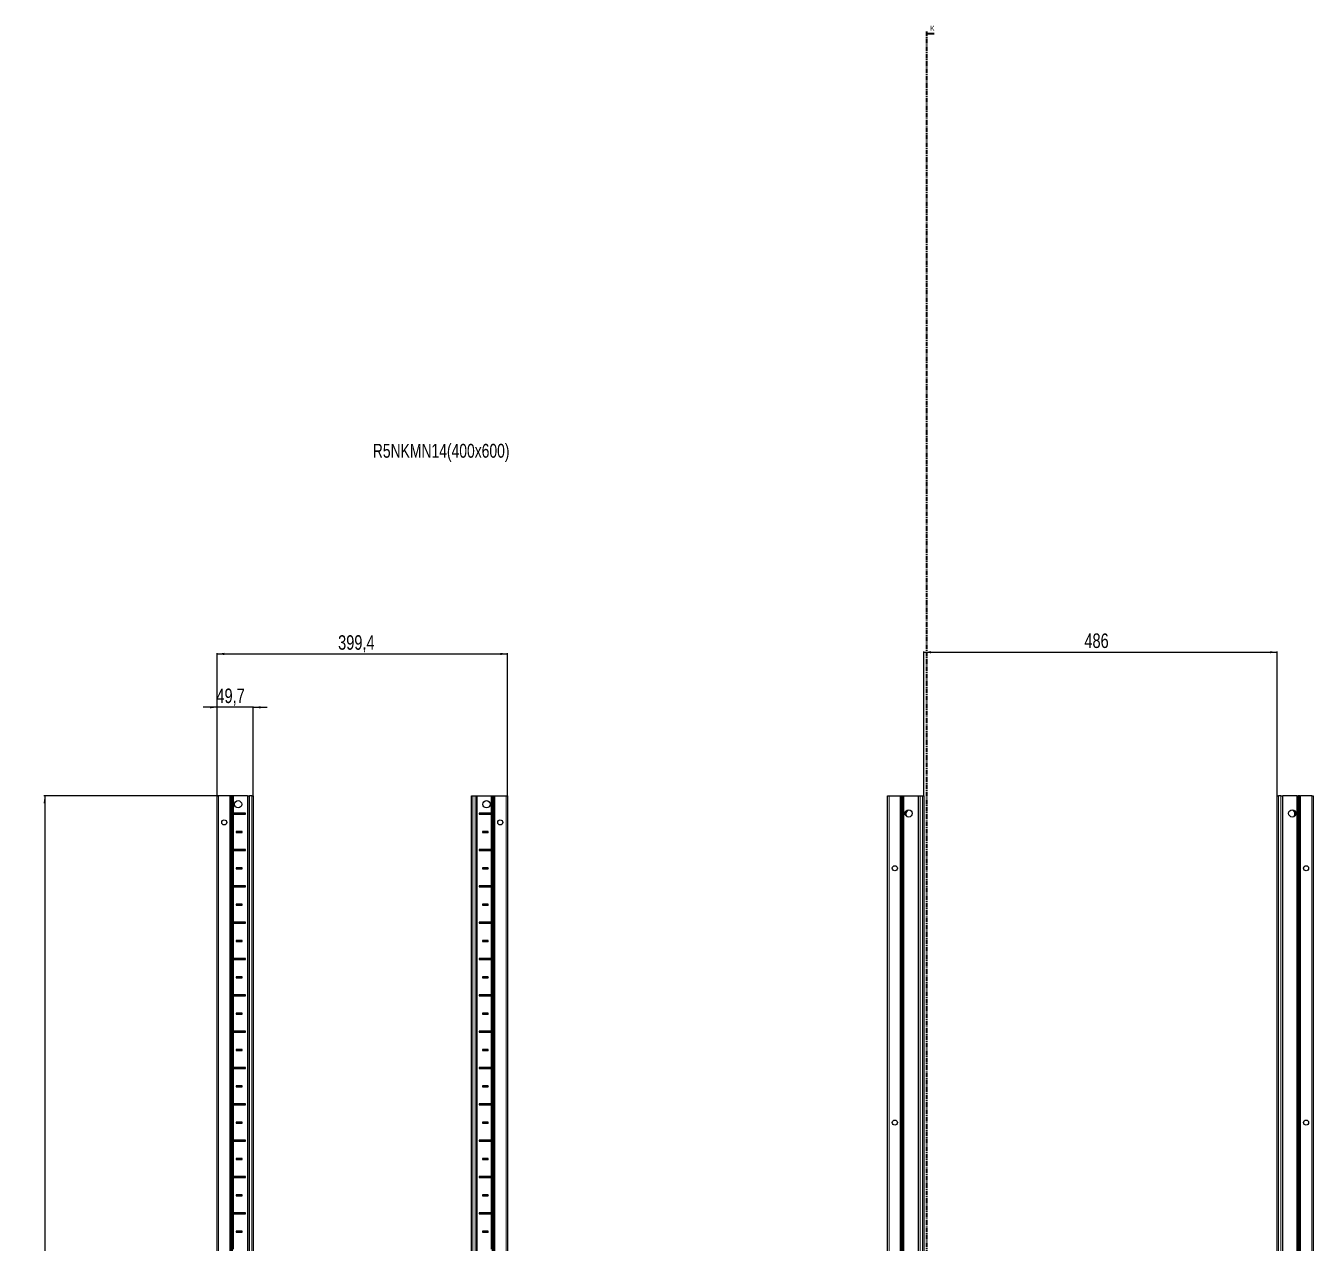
# Model space of a CAD drawing. Header units: millimetres. Extents: x -199 to 2885, y -1847 to 1507.
# Drawn here: x -199 to 1572, y -168 to 1507 of the extents above; entities that cross this region are included whole.
import ezdxf

# ---------------------------------------------------------------- set-up
doc = ezdxf.new("R2010")
doc.units = ezdxf.units.MM
doc.linetypes.add('CENTER', pattern=[10.16, 6.35, -1.27, 1.27, -1.27])
doc.layers.add('FORMAT', color=7, linetype='Continuous')
doc.styles.add('SLDTEXTSTYLE0', font='TXT', dxfattribs={"width": 0.75})
doc.dimstyles.new('SLDDIMSTYLE0', dxfattribs={"dimtxt": 20, "dimasz": 10, "dimexe": 0, "dimexo": 0.0625, "dimgap": 5, "dimtad": 2, "dimdec": 1, "dimrnd": 1e-09, "dimzin": 12, "dimdsep": 46, "dimtxsty": 'SLDTEXTSTYLE0', "dimsah": 1, "dimcen": 0.09, "dimadec": 0, "dimazin": 3, "dimtfac": 1, "dimtofl": 0, "dimtmove": 0, "dimatfit": 3, "dimfxl": 0, "dimfrac": 2, "dimtolj": 1, "dimtzin": 12, "dimarcsym": 0})
doc.dimstyles.new('SLDDIMSTYLE1', dxfattribs={"dimtxt": 20, "dimasz": 10, "dimexe": 0, "dimexo": 0.0625, "dimgap": 5, "dimtad": 2, "dimdec": 1, "dimrnd": 1e-09, "dimzin": 12, "dimdsep": 46, "dimtxsty": 'SLDTEXTSTYLE0', "dimsah": 1, "dimcen": 0.09, "dimadec": 0, "dimazin": 3, "dimtfac": 1, "dimtmove": 0, "dimatfit": 0, "dimfxl": 0, "dimfrac": 2, "dimtolj": 1, "dimtzin": 12, "dimarcsym": 0})

# ---------------------------------------------------------------- blocks, each defined once
blk = doc.blocks.new('_D')
at = {"layer": 'FORMAT'}
for p, q in [((86.4, 447.2), (-174.2, 447.2)), ((-173.2, 447.2), (-173.2, -851.8)), ((86.4, -851.8), (-174.2, -851.8))]:
    blk.add_line(p, q, dxfattribs=at)
for points in [[(-173.2, 447.2), (-174.7, 437.2), (-171.6, 437.2)], [(-173.2, -851.8), (-171.6, -841.8), (-174.7, -841.8)]]:
    blk.add_solid(points, dxfattribs=at)
at = {"layer": 'FORMAT', "insert": (-198.9, -231.8), "char_height": 20, "attachment_point": 1, "rotation": 90, "style": 'SLDTEXTSTYLE0'}
blk.add_mtext('1299', dxfattribs=at)
blk = doc.blocks.new('_D_1')
at = {"layer": 'FORMAT'}
for p, q in [((64, 447.2), (64, 643.6)), ((64, 642.6), (463.4, 642.6)), ((463.4, 447.2), (463.4, 643.6))]:
    blk.add_line(p, q, dxfattribs=at)
for points in [[(64, 642.6), (74, 641.1), (74, 644.2)], [(463.4, 642.6), (453.4, 644.2), (453.4, 641.1)]]:
    blk.add_solid(points, dxfattribs=at)
at = {"layer": 'FORMAT', "insert": (230.4, 668.4), "char_height": 20, "attachment_point": 1, "style": 'SLDTEXTSTYLE0'}
blk.add_mtext('399,4', dxfattribs=at)
blk = doc.blocks.new('_D_2')
at = {"layer": 'FORMAT'}
for p, q in [((64, 569.2), (44.7, 569.2)), ((64, 447.2), (64, 570.2)), ((113.7, 569.2), (64, 569.2)), ((113.7, 447.2), (113.7, 570.2)), ((113.7, 569.2), (132.9, 569.2))]:
    blk.add_line(p, q, dxfattribs=at)
for points in [[(64, 569.2), (54, 570.7), (54, 567.7)], [(113.7, 569.2), (123.7, 567.7), (123.7, 570.7)]]:
    blk.add_solid(points, dxfattribs=at)
at = {"layer": 'FORMAT', "insert": (63, 595), "char_height": 20, "attachment_point": 1, "style": 'SLDTEXTSTYLE0'}
blk.add_mtext('49,7', dxfattribs=at)
blk = doc.blocks.new('_D_4')
at = {"layer": 'FORMAT'}
for p, q in [((1036, 447.2), (1036, 646)), ((1036, 645), (1522, 645)), ((1522, 447.2), (1522, 646))]:
    blk.add_line(p, q, dxfattribs=at)
for points in [[(1036, 645), (1046, 643.5), (1046, 646.5)], [(1522, 645), (1512, 646.5), (1512, 643.5)]]:
    blk.add_solid(points, dxfattribs=at)
at = {"layer": 'FORMAT', "insert": (1256.9, 670.8), "char_height": 20, "attachment_point": 1, "style": 'SLDTEXTSTYLE0'}
blk.add_mtext('486', dxfattribs=at)

msp = doc.modelspace()

# ---------------------------------------------------------------- linework, layer by layer
at = {"color": 7, "linetype": 'CENTER', "lineweight": 35}
msp.add_line((1039.75, 1499.09), (1039.75, -1103.67), dxfattribs=at)
at = {"color": 7, "linetype": 'Continuous', "lineweight": 35}
msp.add_line((1050.39, 1496.09), (1039.75, 1496.09), dxfattribs=at)
at = {"color": 7, "linetype": 'Continuous', "lineweight": 25}
for p, q in [((63.98, -851.79), (63.98, 447.21)), ((63.98, 447.21), (65.98, 447.21)), ((81.33, 447.21), (65.98, 447.21)), ((81.33, 447.21), (81.98, 447.21)), ((81.98, -851.79), (81.98, 447.21)), ((81.98, 447.21), (82.56, 447.21)), ((83.77, 447.21), (82.56, 447.21)), ((83.77, -851.79), (83.77, 447.21)), ((83.8, 447.21), (83.77, 447.21)), ((83.8, -851.79), (83.8, 447.21)), ((85.01, 447.21), (83.8, 447.21)), ((85.01, 447.21), (86.42, 447.21)), ((105.83, 447.21), (86.42, 447.21)), ((105.83, 447.21), (106.48, 447.21)), ((106.48, -851.79), (106.48, 447.21)), ((106.48, 447.21), (108.48, 447.21)), ((111.68, 447.21), (108.48, 447.21)), ((111.68, 447.21), (113.68, 447.21)), ((113.68, 447.21), (113.68, -851.79)), ((413.68, -851.79), (413.68, 447.21)), ((413.68, 447.21), (415.68, 447.21)), ((415.68, 447.21), (418.88, 447.21)), ((418.88, 447.21), (420.88, 447.21)), ((420.88, 447.21), (420.88, -851.79)), ((420.88, 447.21), (421.53, 447.21)), ((421.53, 447.21), (440.93, 447.21)), ((440.93, 447.21), (442.34, 447.21)), ((442.34, 447.21), (443.55, 447.21)), ((443.55, 447.21), (443.55, -851.79)), ((443.55, 447.21), (443.58, 447.21)), ((443.58, 447.21), (443.58, -851.79)), ((443.58, 447.21), (444.79, 447.21)), ((444.79, 447.21), (445.38, 447.21)), ((445.38, 447.21), (445.38, -851.79)), ((445.38, 447.21), (446.03, 447.21)), ((446.03, 447.21), (461.38, 447.21)), ((461.38, 447.21), (463.38, 447.21)), ((463.38, 447.21), (463.38, -851.79)), ((986.32, -851.79), (986.32, 447.21)), ((986.32, 447.21), (988.32, 447.21)), ((988.32, 447.21), (1003.67, 447.21)), ((1003.67, 447.21), (1004.32, 447.21)), ((1004.32, 423.46), (1004.32, 447.21)), ((1004.32, 447.21), (1004.9, 447.21)), ((1004.9, 447.21), (1006.11, 447.21)), ((1006.11, 447.21), (1006.11, -851.79)), ((1006.11, 447.21), (1006.14, 447.21)), ((1006.14, 447.21), (1006.14, -851.79)), ((1006.14, 447.21), (1007.35, 447.21)), ((1007.35, 447.21), (1008.76, 447.21)), ((1008.76, 447.21), (1028.17, 447.21)), ((1028.17, 447.21), (1028.82, 447.21)), ((1028.82, -851.79), (1028.82, 447.21)), ((1028.82, 447.21), (1030.82, 447.21)), ((1030.82, 447.21), (1034.02, 447.21)), ((1034.02, 447.21), (1036.02, 447.21)), ((1036.02, 447.21), (1036.02, -851.79)), ((1522.02, -851.79), (1522.02, 447.21)), ((1522.02, 447.21), (1524.02, 447.21)), ((1527.22, 447.21), (1524.02, 447.21)), ((1527.22, 447.21), (1529.22, 447.21)), ((1529.22, 447.21), (1529.22, -851.79)), ((1529.22, 447.21), (1529.87, 447.21)), ((1549.27, 447.21), (1529.87, 447.21)), ((1549.27, 447.21), (1550.68, 447.21)), ((1551.89, 447.21), (1550.68, 447.21)), ((1551.89, -851.79), (1551.89, 447.21)), ((1551.92, 447.21), (1551.89, 447.21)), ((1551.92, -851.79), (1551.92, 447.21)), ((1553.13, 447.21), (1551.92, 447.21)), ((1553.13, 447.21), (1553.72, 447.21)), ((1553.72, 447.21), (1553.72, 423.46)), ((1553.72, 447.21), (1554.37, 447.21)), ((1569.72, 447.21), (1554.37, 447.21)), ((1569.72, 447.21), (1571.72, 447.21)), ((1571.72, 447.21), (1571.72, -851.79)), ((1014.37, 427.73), (1014.37, 428.14)), ((1543.67, 428.14), (1543.67, 427.73)), ((85.93, 423.35), (85.93, 422.06)), ((86.58, 422.71), (85.93, 423.35)), ((86.58, 422.71), (85.93, 422.06)), ((102.83, 423.46), (86.42, 423.46)), ((86.42, 421.96), (102.83, 421.96)), ((102.08, 422.71), (86.58, 422.71)), ((102.08, 422.71), (102.83, 423.46)), ((102.08, 422.71), (102.83, 421.96)), ((102.83, 421.96), (102.83, 423.46)), ((440.93, 423.46), (424.53, 423.46)), ((424.53, 423.46), (424.53, 421.96)), ((425.28, 422.71), (424.53, 423.46)), ((425.28, 422.71), (424.53, 421.96)), ((424.53, 421.96), (440.93, 421.96)), ((425.28, 422.71), (440.78, 422.71)), ((440.78, 422.71), (441.42, 423.35)), ((440.78, 422.71), (441.42, 422.06)), ((441.42, 422.06), (441.42, 423.35)), ((1004.38, 423.35), (1004.32, 423.46)), ((1004.32, 423.46), (1004.32, 421.96)), ((1004.32, 421.96), (1004.38, 422.06)), ((1004.32, 373.46), (1004.32, 421.96)), ((1004.38, 422.06), (1004.38, 423.35)), ((1553.72, 423.46), (1553.66, 423.35)), ((1553.66, 423.35), (1553.66, 422.06)), ((1553.66, 422.06), (1553.72, 421.96)), ((1553.72, 421.96), (1553.72, 423.46)), ((1553.72, 421.96), (1553.72, 373.46)), ((98.33, 398.46), (90.33, 398.46)), ((90.33, 398.46), (90.33, 396.96)), ((91.08, 397.71), (90.33, 398.46)), ((91.08, 397.71), (90.33, 396.96)), ((90.33, 396.96), (98.33, 396.96)), ((97.58, 397.71), (91.08, 397.71)), ((97.58, 397.71), (98.33, 398.46)), ((97.58, 397.71), (98.33, 396.96)), ((98.33, 396.96), (98.33, 398.46)), ((429.78, 397.71), (429.03, 398.46)), ((429.03, 398.46), (429.03, 396.96)), ((437.03, 398.46), (429.03, 398.46)), ((429.78, 397.71), (429.03, 396.96)), ((429.03, 396.96), (437.03, 396.96)), ((429.78, 397.71), (436.28, 397.71)), ((436.28, 397.71), (437.03, 398.46)), ((436.28, 397.71), (437.03, 396.96)), ((437.03, 396.96), (437.03, 398.46)), ((85.93, 373.35), (85.93, 372.06)), ((86.58, 372.71), (85.93, 373.35)), ((86.58, 372.71), (85.93, 372.06)), ((102.83, 373.46), (86.42, 373.46)), ((86.42, 371.96), (102.83, 371.96)), ((102.08, 372.71), (86.58, 372.71)), ((102.08, 372.71), (102.83, 373.46)), ((102.08, 372.71), (102.83, 371.96)), ((102.83, 371.96), (102.83, 373.46)), ((425.28, 372.71), (424.53, 373.46)), ((424.53, 373.46), (424.53, 371.96)), ((440.93, 373.46), (424.53, 373.46)), ((425.28, 372.71), (424.53, 371.96)), ((424.53, 371.96), (440.93, 371.96)), ((425.28, 372.71), (440.78, 372.71)), ((440.78, 372.71), (441.42, 373.35)), ((440.78, 372.71), (441.42, 372.06)), ((441.42, 372.06), (441.42, 373.35)), ((1004.38, 373.35), (1004.32, 373.46)), ((1004.32, 373.46), (1004.32, 371.96)), ((1004.32, 371.96), (1004.38, 372.06)), ((1004.32, 323.46), (1004.32, 371.96)), ((1004.38, 372.06), (1004.38, 373.35)), ((1553.72, 373.46), (1553.66, 373.35)), ((1553.66, 373.35), (1553.66, 372.06)), ((1553.66, 372.06), (1553.72, 371.96)), ((1553.72, 371.96), (1553.72, 373.46)), ((1553.72, 371.96), (1553.72, 323.46)), ((98.33, 348.46), (90.33, 348.46)), ((90.33, 348.46), (90.33, 346.96)), ((91.08, 347.71), (90.33, 348.46)), ((91.08, 347.71), (90.33, 346.96)), ((90.33, 346.96), (98.33, 346.96)), ((97.58, 347.71), (91.08, 347.71)), ((97.58, 347.71), (98.33, 348.46)), ((97.58, 347.71), (98.33, 346.96)), ((98.33, 346.96), (98.33, 348.46)), ((429.78, 347.71), (429.03, 348.46)), ((437.03, 348.46), (429.03, 348.46)), ((429.03, 348.46), (429.03, 346.96)), ((429.78, 347.71), (429.03, 346.96)), ((429.03, 346.96), (437.03, 346.96)), ((429.78, 347.71), (436.28, 347.71)), ((436.28, 347.71), (437.03, 348.46)), ((436.28, 347.71), (437.03, 346.96)), ((437.03, 346.96), (437.03, 348.46)), ((85.93, 323.35), (85.93, 322.06)), ((86.58, 322.71), (85.93, 323.35)), ((86.58, 322.71), (85.93, 322.06)), ((102.83, 323.46), (86.42, 323.46)), ((86.42, 321.96), (102.83, 321.96)), ((102.08, 322.71), (86.58, 322.71)), ((102.08, 322.71), (102.83, 323.46)), ((102.08, 322.71), (102.83, 321.96)), ((102.83, 321.96), (102.83, 323.46)), ((425.28, 322.71), (424.53, 323.46)), ((440.93, 323.46), (424.53, 323.46)), ((424.53, 323.46), (424.53, 321.96)), ((425.28, 322.71), (424.53, 321.96)), ((424.53, 321.96), (440.93, 321.96)), ((425.28, 322.71), (440.78, 322.71)), ((440.78, 322.71), (441.42, 323.35)), ((440.78, 322.71), (441.42, 322.06)), ((441.42, 322.06), (441.42, 323.35)), ((1004.38, 323.35), (1004.32, 323.46)), ((1004.32, 323.46), (1004.32, 321.96)), ((1004.32, 321.96), (1004.38, 322.06)), ((1004.32, 273.46), (1004.32, 321.96)), ((1004.38, 322.06), (1004.38, 323.35)), ((1553.72, 323.46), (1553.66, 323.35)), ((1553.66, 323.35), (1553.66, 322.06)), ((1553.66, 322.06), (1553.72, 321.96)), ((1553.72, 321.96), (1553.72, 323.46)), ((1553.72, 321.96), (1553.72, 273.46)), ((98.33, 298.46), (90.33, 298.46)), ((90.33, 298.46), (90.33, 296.96)), ((91.08, 297.71), (90.33, 298.46)), ((91.08, 297.71), (90.33, 296.96)), ((90.33, 296.96), (98.33, 296.96)), ((97.58, 297.71), (91.08, 297.71)), ((97.58, 297.71), (98.33, 298.46)), ((97.58, 297.71), (98.33, 296.96)), ((98.33, 296.96), (98.33, 298.46)), ((429.78, 297.71), (429.03, 298.46)), ((437.03, 298.46), (429.03, 298.46)), ((429.03, 298.46), (429.03, 296.96)), ((429.78, 297.71), (429.03, 296.96)), ((429.03, 296.96), (437.03, 296.96)), ((429.78, 297.71), (436.28, 297.71)), ((436.28, 297.71), (437.03, 298.46)), ((436.28, 297.71), (437.03, 296.96)), ((437.03, 296.96), (437.03, 298.46)), ((85.93, 273.35), (85.93, 272.06)), ((86.58, 272.71), (85.93, 273.35)), ((86.58, 272.71), (85.93, 272.06)), ((102.83, 273.46), (86.42, 273.46)), ((86.42, 271.96), (102.83, 271.96)), ((102.08, 272.71), (86.58, 272.71)), ((102.08, 272.71), (102.83, 273.46)), ((102.08, 272.71), (102.83, 271.96)), ((102.83, 271.96), (102.83, 273.46)), ((425.28, 272.71), (424.53, 273.46)), ((424.53, 273.46), (424.53, 271.96)), ((440.93, 273.46), (424.53, 273.46)), ((425.28, 272.71), (424.53, 271.96)), ((424.53, 271.96), (440.93, 271.96)), ((425.28, 272.71), (440.78, 272.71)), ((440.78, 272.71), (441.42, 273.35)), ((440.78, 272.71), (441.42, 272.06)), ((441.42, 272.06), (441.42, 273.35)), ((1004.38, 273.35), (1004.32, 273.46)), ((1004.32, 273.46), (1004.32, 271.96)), ((1004.32, 271.96), (1004.38, 272.06)), ((1004.32, 223.46), (1004.32, 271.96)), ((1004.38, 272.06), (1004.38, 273.35)), ((1553.72, 273.46), (1553.66, 273.35)), ((1553.66, 273.35), (1553.66, 272.06)), ((1553.66, 272.06), (1553.72, 271.96)), ((1553.72, 271.96), (1553.72, 273.46)), ((1553.72, 271.96), (1553.72, 223.46)), ((98.33, 248.46), (90.33, 248.46)), ((90.33, 248.46), (90.33, 246.96)), ((91.08, 247.71), (90.33, 248.46)), ((97.58, 247.71), (98.33, 248.46)), ((98.33, 246.96), (98.33, 248.46)), ((437.03, 248.46), (429.03, 248.46)), ((429.03, 248.46), (429.03, 246.96)), ((429.78, 247.71), (429.03, 248.46)), ((436.28, 247.71), (437.03, 248.46)), ((437.03, 246.96), (437.03, 248.46)), ((91.08, 247.71), (90.33, 246.96)), ((90.33, 246.96), (98.33, 246.96)), ((97.58, 247.71), (91.08, 247.71)), ((97.58, 247.71), (98.33, 246.96)), ((429.78, 247.71), (429.03, 246.96)), ((429.03, 246.96), (437.03, 246.96)), ((429.78, 247.71), (436.28, 247.71)), ((436.28, 247.71), (437.03, 246.96)), ((85.93, 223.35), (85.93, 222.06)), ((86.58, 222.71), (85.93, 223.35)), ((86.58, 222.71), (85.93, 222.06)), ((102.83, 223.46), (86.42, 223.46)), ((86.42, 221.96), (102.83, 221.96)), ((102.08, 222.71), (86.58, 222.71)), ((102.08, 222.71), (102.83, 223.46)), ((102.08, 222.71), (102.83, 221.96)), ((102.83, 221.96), (102.83, 223.46)), ((440.93, 223.46), (424.53, 223.46)), ((424.53, 223.46), (424.53, 221.96)), ((425.28, 222.71), (424.53, 223.46)), ((425.28, 222.71), (424.53, 221.96)), ((424.53, 221.96), (440.93, 221.96)), ((425.28, 222.71), (440.78, 222.71)), ((440.78, 222.71), (441.42, 223.35)), ((440.78, 222.71), (441.42, 222.06)), ((441.42, 222.06), (441.42, 223.35)), ((1004.38, 223.35), (1004.32, 223.46)), ((1004.32, 223.46), (1004.32, 221.96)), ((1004.32, 221.96), (1004.38, 222.06)), ((1004.32, 173.46), (1004.32, 221.96)), ((1004.38, 222.06), (1004.38, 223.35)), ((1553.72, 223.46), (1553.66, 223.35)), ((1553.66, 223.35), (1553.66, 222.06)), ((1553.66, 222.06), (1553.72, 221.96)), ((1553.72, 221.96), (1553.72, 223.46)), ((1553.72, 221.96), (1553.72, 173.46)), ((98.33, 198.46), (90.33, 198.46)), ((90.33, 198.46), (90.33, 196.96)), ((91.08, 197.71), (90.33, 198.46)), ((91.08, 197.71), (90.33, 196.96)), ((90.33, 196.96), (98.33, 196.96)), ((97.58, 197.71), (91.08, 197.71)), ((97.58, 197.71), (98.33, 198.46)), ((97.58, 197.71), (98.33, 196.96)), ((98.33, 196.96), (98.33, 198.46)), ((437.03, 198.46), (429.03, 198.46)), ((429.03, 198.46), (429.03, 196.96)), ((429.78, 197.71), (429.03, 198.46)), ((429.78, 197.71), (429.03, 196.96)), ((429.03, 196.96), (437.03, 196.96)), ((429.78, 197.71), (436.28, 197.71)), ((436.28, 197.71), (437.03, 198.46)), ((436.28, 197.71), (437.03, 196.96)), ((437.03, 196.96), (437.03, 198.46)), ((85.93, 173.35), (85.93, 172.06)), ((86.58, 172.71), (85.93, 173.35)), ((86.58, 172.71), (85.93, 172.06)), ((102.83, 173.46), (86.42, 173.46)), ((86.42, 171.96), (102.83, 171.96)), ((102.08, 172.71), (86.58, 172.71)), ((102.08, 172.71), (102.83, 173.46)), ((102.08, 172.71), (102.83, 171.96)), ((102.83, 171.96), (102.83, 173.46)), ((440.93, 173.46), (424.53, 173.46)), ((424.53, 173.46), (424.53, 171.96)), ((425.28, 172.71), (424.53, 173.46)), ((425.28, 172.71), (424.53, 171.96)), ((424.53, 171.96), (440.93, 171.96)), ((425.28, 172.71), (440.78, 172.71)), ((440.78, 172.71), (441.42, 173.35)), ((440.78, 172.71), (441.42, 172.06)), ((441.42, 172.06), (441.42, 173.35)), ((1004.38, 173.35), (1004.32, 173.46)), ((1004.32, 173.46), (1004.32, 171.96)), ((1004.32, 171.96), (1004.38, 172.06)), ((1004.32, 123.46), (1004.32, 171.96)), ((1004.38, 172.06), (1004.38, 173.35)), ((1553.72, 173.46), (1553.66, 173.35)), ((1553.66, 173.35), (1553.66, 172.06)), ((1553.66, 172.06), (1553.72, 171.96)), ((1553.72, 171.96), (1553.72, 173.46)), ((1553.72, 171.96), (1553.72, 123.46)), ((98.33, 148.46), (90.33, 148.46)), ((90.33, 148.46), (90.33, 146.96)), ((91.08, 147.71), (90.33, 148.46)), ((91.08, 147.71), (90.33, 146.96)), ((90.33, 146.96), (98.33, 146.96)), ((97.58, 147.71), (91.08, 147.71)), ((97.58, 147.71), (98.33, 148.46)), ((97.58, 147.71), (98.33, 146.96)), ((98.33, 146.96), (98.33, 148.46)), ((437.03, 148.46), (429.03, 148.46)), ((429.03, 148.46), (429.03, 146.96)), ((429.78, 147.71), (429.03, 148.46)), ((429.78, 147.71), (429.03, 146.96)), ((429.03, 146.96), (437.03, 146.96)), ((429.78, 147.71), (436.28, 147.71)), ((436.28, 147.71), (437.03, 148.46)), ((436.28, 147.71), (437.03, 146.96)), ((437.03, 146.96), (437.03, 148.46)), ((85.93, 123.35), (85.93, 122.06)), ((86.58, 122.71), (85.93, 123.35)), ((86.58, 122.71), (85.93, 122.06)), ((102.83, 123.46), (86.42, 123.46)), ((86.42, 121.96), (102.83, 121.96)), ((102.08, 122.71), (86.58, 122.71)), ((102.08, 122.71), (102.83, 123.46)), ((102.08, 122.71), (102.83, 121.96)), ((102.83, 121.96), (102.83, 123.46)), ((440.93, 123.46), (424.53, 123.46)), ((424.53, 123.46), (424.53, 121.96)), ((425.28, 122.71), (424.53, 123.46)), ((425.28, 122.71), (424.53, 121.96)), ((424.53, 121.96), (440.93, 121.96)), ((425.28, 122.71), (440.78, 122.71)), ((440.78, 122.71), (441.42, 123.35)), ((440.78, 122.71), (441.42, 122.06)), ((441.42, 122.06), (441.42, 123.35)), ((1004.38, 123.35), (1004.32, 123.46)), ((1004.32, 123.46), (1004.32, 121.96)), ((1004.32, 121.96), (1004.38, 122.06)), ((1004.32, 73.46), (1004.32, 121.96)), ((1004.38, 122.06), (1004.38, 123.35)), ((1553.72, 123.46), (1553.66, 123.35)), ((1553.66, 123.35), (1553.66, 122.06)), ((1553.66, 122.06), (1553.72, 121.96)), ((1553.72, 121.96), (1553.72, 123.46)), ((1553.72, 121.96), (1553.72, 73.46)), ((98.33, 98.46), (90.33, 98.46)), ((90.33, 98.46), (90.33, 96.96)), ((91.08, 97.71), (90.33, 98.46)), ((91.08, 97.71), (90.33, 96.96)), ((90.33, 96.96), (98.33, 96.96)), ((97.58, 97.71), (91.08, 97.71)), ((97.58, 97.71), (98.33, 98.46)), ((97.58, 97.71), (98.33, 96.96)), ((98.33, 96.96), (98.33, 98.46)), ((437.03, 98.46), (429.03, 98.46)), ((429.03, 98.46), (429.03, 96.96)), ((429.78, 97.71), (429.03, 98.46)), ((429.78, 97.71), (429.03, 96.96)), ((429.03, 96.96), (437.03, 96.96)), ((429.78, 97.71), (436.28, 97.71)), ((436.28, 97.71), (437.03, 98.46)), ((436.28, 97.71), (437.03, 96.96)), ((437.03, 96.96), (437.03, 98.46)), ((85.93, 73.35), (85.93, 72.06)), ((86.58, 72.71), (85.93, 73.35)), ((86.58, 72.71), (85.93, 72.06)), ((102.83, 73.46), (86.42, 73.46)), ((86.42, 71.96), (102.83, 71.96)), ((102.08, 72.71), (86.58, 72.71)), ((102.08, 72.71), (102.83, 73.46)), ((102.08, 72.71), (102.83, 71.96)), ((102.83, 71.96), (102.83, 73.46)), ((440.93, 73.46), (424.53, 73.46)), ((424.53, 73.46), (424.53, 71.96)), ((425.28, 72.71), (424.53, 73.46)), ((425.28, 72.71), (424.53, 71.96)), ((424.53, 71.96), (440.93, 71.96)), ((425.28, 72.71), (440.78, 72.71)), ((440.78, 72.71), (441.42, 73.35)), ((440.78, 72.71), (441.42, 72.06)), ((441.42, 72.06), (441.42, 73.35)), ((1004.38, 73.35), (1004.32, 73.46)), ((1004.32, 73.46), (1004.32, 71.96)), ((1004.32, 71.96), (1004.38, 72.06)), ((1004.32, 23.46), (1004.32, 71.96)), ((1004.38, 72.06), (1004.38, 73.35)), ((1553.72, 73.46), (1553.66, 73.35)), ((1553.66, 73.35), (1553.66, 72.06)), ((1553.66, 72.06), (1553.72, 71.96)), ((1553.72, 71.96), (1553.72, 73.46)), ((1553.72, 71.96), (1553.72, 23.46)), ((98.33, 48.46), (90.33, 48.46)), ((90.33, 48.46), (90.33, 46.96)), ((91.08, 47.71), (90.33, 48.46)), ((91.08, 47.71), (90.33, 46.96)), ((90.33, 46.96), (98.33, 46.96)), ((97.58, 47.71), (91.08, 47.71)), ((97.58, 47.71), (98.33, 48.46)), ((97.58, 47.71), (98.33, 46.96)), ((98.33, 46.96), (98.33, 48.46)), ((437.03, 48.46), (429.03, 48.46)), ((429.03, 48.46), (429.03, 46.96)), ((429.78, 47.71), (429.03, 48.46)), ((429.78, 47.71), (429.03, 46.96)), ((429.03, 46.96), (437.03, 46.96)), ((429.78, 47.71), (436.28, 47.71)), ((436.28, 47.71), (437.03, 48.46)), ((436.28, 47.71), (437.03, 46.96)), ((437.03, 46.96), (437.03, 48.46)), ((85.93, 23.35), (85.93, 22.06)), ((86.58, 22.71), (85.93, 23.35)), ((86.58, 22.71), (85.93, 22.06)), ((102.83, 23.46), (86.42, 23.46)), ((86.42, 21.96), (102.83, 21.96)), ((102.08, 22.71), (86.58, 22.71)), ((102.08, 22.71), (102.83, 23.46)), ((102.08, 22.71), (102.83, 21.96)), ((102.83, 21.96), (102.83, 23.46)), ((440.93, 23.46), (424.53, 23.46)), ((424.53, 23.46), (424.53, 21.96)), ((425.28, 22.71), (424.53, 23.46)), ((425.28, 22.71), (424.53, 21.96)), ((424.53, 21.96), (440.93, 21.96)), ((425.28, 22.71), (440.78, 22.71)), ((440.78, 22.71), (441.42, 23.35)), ((440.78, 22.71), (441.42, 22.06)), ((441.42, 22.06), (441.42, 23.35)), ((1004.38, 23.35), (1004.32, 23.46)), ((1004.32, 23.46), (1004.32, 21.96)), ((1004.32, 21.96), (1004.38, 22.06)), ((1004.32, -26.54), (1004.32, 21.96)), ((1004.38, 22.06), (1004.38, 23.35)), ((1553.72, 23.46), (1553.66, 23.35)), ((1553.66, 23.35), (1553.66, 22.06)), ((1553.66, 22.06), (1553.72, 21.96)), ((1553.72, 21.96), (1553.72, 23.46)), ((1553.72, 21.96), (1553.72, -26.54)), ((98.33, -1.54), (90.33, -1.54)), ((90.33, -1.54), (90.33, -3.04)), ((91.08, -2.29), (90.33, -1.54)), ((91.08, -2.29), (90.33, -3.04)), ((90.33, -3.04), (98.33, -3.04)), ((97.58, -2.29), (91.08, -2.29)), ((97.58, -2.29), (98.33, -1.54)), ((97.58, -2.29), (98.33, -3.04)), ((98.33, -3.04), (98.33, -1.54)), ((437.03, -1.54), (429.03, -1.54)), ((429.03, -1.54), (429.03, -3.04)), ((429.78, -2.29), (429.03, -1.54)), ((429.78, -2.29), (429.03, -3.04)), ((429.03, -3.04), (437.03, -3.04)), ((429.78, -2.29), (436.28, -2.29)), ((436.28, -2.29), (437.03, -1.54)), ((436.28, -2.29), (437.03, -3.04)), ((437.03, -3.04), (437.03, -1.54)), ((85.93, -26.65), (85.93, -27.94)), ((86.58, -27.29), (85.93, -26.65)), ((86.58, -27.29), (85.93, -27.94)), ((102.83, -26.54), (86.42, -26.54)), ((86.42, -28.04), (102.83, -28.04)), ((102.08, -27.29), (86.58, -27.29)), ((102.08, -27.29), (102.83, -26.54)), ((102.08, -27.29), (102.83, -28.04)), ((102.83, -28.04), (102.83, -26.54)), ((440.93, -26.54), (424.53, -26.54)), ((424.53, -26.54), (424.53, -28.04)), ((425.28, -27.29), (424.53, -26.54)), ((425.28, -27.29), (424.53, -28.04)), ((424.53, -28.04), (440.93, -28.04)), ((425.28, -27.29), (440.78, -27.29)), ((440.78, -27.29), (441.42, -26.65)), ((440.78, -27.29), (441.42, -27.94)), ((441.42, -27.94), (441.42, -26.65)), ((1004.38, -26.65), (1004.32, -26.54)), ((1004.32, -26.54), (1004.32, -28.04)), ((1004.32, -28.04), (1004.38, -27.94)), ((1004.32, -76.54), (1004.32, -28.04)), ((1004.38, -27.94), (1004.38, -26.65)), ((1553.72, -26.54), (1553.66, -26.65)), ((1553.66, -26.65), (1553.66, -27.94)), ((1553.66, -27.94), (1553.72, -28.04)), ((1553.72, -28.04), (1553.72, -26.54)), ((1553.72, -28.04), (1553.72, -76.54)), ((98.33, -51.54), (90.33, -51.54)), ((90.33, -51.54), (90.33, -53.04)), ((91.08, -52.29), (90.33, -51.54)), ((91.08, -52.29), (90.33, -53.04)), ((90.33, -53.04), (98.33, -53.04)), ((97.58, -52.29), (91.08, -52.29)), ((97.58, -52.29), (98.33, -51.54)), ((97.58, -52.29), (98.33, -53.04)), ((98.33, -53.04), (98.33, -51.54)), ((437.03, -51.54), (429.03, -51.54)), ((429.03, -51.54), (429.03, -53.04)), ((429.78, -52.29), (429.03, -51.54)), ((429.78, -52.29), (429.03, -53.04)), ((429.03, -53.04), (437.03, -53.04)), ((429.78, -52.29), (436.28, -52.29)), ((436.28, -52.29), (437.03, -51.54)), ((436.28, -52.29), (437.03, -53.04)), ((437.03, -53.04), (437.03, -51.54)), ((85.93, -76.65), (85.93, -77.94)), ((86.58, -77.29), (85.93, -76.65)), ((86.58, -77.29), (85.93, -77.94)), ((102.83, -76.54), (86.42, -76.54)), ((86.42, -78.04), (102.83, -78.04)), ((102.08, -77.29), (86.58, -77.29)), ((102.08, -77.29), (102.83, -76.54)), ((102.08, -77.29), (102.83, -78.04)), ((102.83, -78.04), (102.83, -76.54)), ((440.93, -76.54), (424.53, -76.54)), ((424.53, -76.54), (424.53, -78.04)), ((425.28, -77.29), (424.53, -76.54)), ((425.28, -77.29), (424.53, -78.04)), ((424.53, -78.04), (440.93, -78.04)), ((425.28, -77.29), (440.78, -77.29)), ((440.78, -77.29), (441.42, -76.65)), ((440.78, -77.29), (441.42, -77.94)), ((441.42, -77.94), (441.42, -76.65)), ((1004.38, -76.65), (1004.32, -76.54)), ((1004.32, -76.54), (1004.32, -78.04)), ((1004.32, -78.04), (1004.38, -77.94)), ((1004.32, -126.54), (1004.32, -78.04)), ((1004.38, -77.94), (1004.38, -76.65)), ((1553.72, -76.54), (1553.66, -76.65)), ((1553.66, -76.65), (1553.66, -77.94)), ((1553.66, -77.94), (1553.72, -78.04)), ((1553.72, -78.04), (1553.72, -76.54)), ((1553.72, -78.04), (1553.72, -126.54)), ((98.33, -101.54), (90.33, -101.54)), ((90.33, -101.54), (90.33, -103.04)), ((91.08, -102.29), (90.33, -101.54)), ((91.08, -102.29), (90.33, -103.04)), ((90.33, -103.04), (98.33, -103.04)), ((97.58, -102.29), (91.08, -102.29)), ((97.58, -102.29), (98.33, -101.54)), ((97.58, -102.29), (98.33, -103.04)), ((98.33, -103.04), (98.33, -101.54)), ((437.03, -101.54), (429.03, -101.54)), ((429.03, -101.54), (429.03, -103.04)), ((429.78, -102.29), (429.03, -101.54)), ((429.78, -102.29), (429.03, -103.04)), ((429.03, -103.04), (437.03, -103.04)), ((429.78, -102.29), (436.28, -102.29)), ((436.28, -102.29), (437.03, -101.54)), ((436.28, -102.29), (437.03, -103.04)), ((437.03, -103.04), (437.03, -101.54)), ((85.93, -126.65), (85.93, -127.94)), ((86.58, -127.29), (85.93, -126.65)), ((86.58, -127.29), (85.93, -127.94)), ((102.83, -126.54), (86.42, -126.54)), ((86.42, -128.04), (102.83, -128.04)), ((102.08, -127.29), (86.58, -127.29)), ((102.08, -127.29), (102.83, -126.54)), ((102.08, -127.29), (102.83, -128.04)), ((102.83, -128.04), (102.83, -126.54)), ((440.93, -126.54), (424.53, -126.54)), ((424.53, -126.54), (424.53, -128.04)), ((425.28, -127.29), (424.53, -126.54)), ((425.28, -127.29), (424.53, -128.04)), ((424.53, -128.04), (440.93, -128.04)), ((425.28, -127.29), (440.78, -127.29)), ((440.78, -127.29), (441.42, -126.65)), ((440.78, -127.29), (441.42, -127.94)), ((441.42, -127.94), (441.42, -126.65)), ((1004.38, -126.65), (1004.32, -126.54)), ((1004.32, -126.54), (1004.32, -128.04)), ((1004.32, -128.04), (1004.38, -127.94)), ((1004.32, -176.54), (1004.32, -128.04)), ((1004.38, -127.94), (1004.38, -126.65)), ((1553.72, -126.54), (1553.66, -126.65)), ((1553.66, -126.65), (1553.66, -127.94)), ((1553.66, -127.94), (1553.72, -128.04)), ((1553.72, -128.04), (1553.72, -126.54)), ((1553.72, -128.04), (1553.72, -176.54)), ((98.33, -151.54), (90.33, -151.54)), ((90.33, -151.54), (90.33, -153.04)), ((91.08, -152.29), (90.33, -151.54)), ((91.08, -152.29), (90.33, -153.04)), ((90.33, -153.04), (98.33, -153.04)), ((97.58, -152.29), (91.08, -152.29)), ((97.58, -152.29), (98.33, -151.54)), ((97.58, -152.29), (98.33, -153.04)), ((98.33, -153.04), (98.33, -151.54)), ((437.03, -151.54), (429.03, -151.54)), ((429.03, -151.54), (429.03, -153.04)), ((429.78, -152.29), (429.03, -151.54)), ((429.78, -152.29), (429.03, -153.04)), ((429.03, -153.04), (437.03, -153.04)), ((429.78, -152.29), (436.28, -152.29)), ((436.28, -152.29), (437.03, -151.54)), ((436.28, -152.29), (437.03, -153.04)), ((437.03, -153.04), (437.03, -151.54))]:
    msp.add_line(p, q, dxfattribs=at)
at = {"color": 8, "linetype": 'Continuous', "lineweight": 18}
for p, q in [((65.98, 447.21), (65.98, -851.79)), ((81.33, -851.79), (81.33, 447.21)), ((82.56, 447.21), (82.56, -851.79)), ((85.01, -851.79), (85.01, 447.21)), ((86.42, 447.21), (86.42, 423.46)), ((105.83, -851.79), (105.83, 447.21)), ((108.48, 447.21), (108.48, -851.79)), ((111.68, -851.79), (111.68, 447.21)), ((415.68, 447.21), (415.68, -851.79)), ((418.88, -851.79), (418.88, 447.21)), ((421.53, 447.21), (421.53, -851.79)), ((440.93, 423.46), (440.93, 447.21)), ((442.34, 447.21), (442.34, -851.79)), ((444.79, -851.79), (444.79, 447.21)), ((446.03, 447.21), (446.03, -851.79)), ((461.38, -851.79), (461.38, 447.21)), ((988.32, 447.21), (988.32, -851.79)), ((1003.67, -851.79), (1003.67, 447.21)), ((1004.9, 447.21), (1004.9, -851.79)), ((1007.35, -851.79), (1007.35, 447.21)), ((1008.76, 447.21), (1008.76, -851.79)), ((1028.17, -851.79), (1028.17, 447.21)), ((1030.82, 447.21), (1030.82, -851.79)), ((1034.02, -851.79), (1034.02, 447.21)), ((1524.02, 447.21), (1524.02, -851.79)), ((1527.22, -851.79), (1527.22, 447.21)), ((1529.87, 447.21), (1529.87, -851.79)), ((1549.27, -851.79), (1549.27, 447.21)), ((1550.68, 447.21), (1550.68, -851.79)), ((1553.13, -851.79), (1553.13, 447.21)), ((1554.37, 447.21), (1554.37, -851.79)), ((1569.72, -851.79), (1569.72, 447.21)), ((86.42, 421.96), (86.42, 373.46)), ((440.93, 373.46), (440.93, 421.96)), ((86.42, 371.96), (86.42, 323.46)), ((440.93, 323.46), (440.93, 371.96)), ((86.42, 321.96), (86.42, 273.46)), ((440.93, 273.46), (440.93, 321.96)), ((86.42, 271.96), (86.42, 223.46)), ((440.93, 223.46), (440.93, 271.96)), ((86.42, 221.96), (86.42, 173.46)), ((440.93, 173.46), (440.93, 221.96)), ((86.42, 171.96), (86.42, 123.46)), ((440.93, 123.46), (440.93, 171.96)), ((86.42, 121.96), (86.42, 73.46)), ((440.93, 73.46), (440.93, 121.96)), ((86.42, 71.96), (86.42, 23.46)), ((440.93, 23.46), (440.93, 71.96)), ((86.42, 21.96), (86.42, -26.54)), ((440.93, -26.54), (440.93, 21.96)), ((86.42, -28.04), (86.42, -76.54)), ((440.93, -76.54), (440.93, -28.04)), ((86.42, -78.04), (86.42, -126.54)), ((440.93, -126.54), (440.93, -78.04)), ((86.42, -128.04), (86.42, -176.54)), ((440.93, -176.54), (440.93, -128.04))]:
    msp.add_line(p, q, dxfattribs=at)
at = {"color": 7, "linetype": 'Continuous', "lineweight": 25}
for centre, radius in [((92.83, 435.71), 5), ((434.53, 435.71), 5), ((1015.17, 423.21), 5), ((1542.87, 423.21), 5), ((73.83, 410.71), 3.5), ((453.53, 410.71), 3.5), ((996.22, 347.71), 3.5), ((1561.82, 347.71), 3.5), ((996.22, -2.29), 3.5), ((1561.82, -2.29), 3.5)]:
    msp.add_circle(centre, radius, dxfattribs=at)
for centre, radius, start, end in [((1016.67, 422.71), 5.25, 119.14074, 233.81086), ((1013.87, 427.73), 0.5, 299.14074, 0), ((1544.17, 427.73), 0.5, 180, 240.85926), ((1541.37, 422.71), 5.25, 306.18916, 60.85926)]:
    msp.add_arc(centre, radius, start, end, dxfattribs=at)
for centre, start_param, end_param in [((86.42, 419.99), 0, 0.2482694), ((86.42, 425.42), 2.8933233, 3.1415927), ((440.93, 419.99), 6.0349159, 6.2831853), ((440.93, 425.42), 3.1415927, 3.389862), ((86.42, 369.99), 0, 0.2482694), ((86.42, 375.42), 2.8933233, 3.1415927), ((440.93, 369.99), 6.0349159, 6.2831853), ((440.93, 375.42), 3.1415927, 3.389862), ((86.42, 319.99), 0, 0.2482694), ((86.42, 325.42), 2.8933233, 3.1415927), ((440.93, 319.99), 6.0349159, 6.2831853), ((440.93, 325.42), 3.1415927, 3.389862), ((86.42, 269.99), 0, 0.2482694), ((86.42, 275.42), 2.8933233, 3.1415927), ((440.93, 269.99), 6.0349159, 6.2831853), ((440.93, 275.42), 3.1415927, 3.389862), ((86.42, 219.99), 0, 0.2482694), ((86.42, 225.42), 2.8933233, 3.1415927), ((440.93, 219.99), 6.0349159, 6.2831853), ((440.93, 225.42), 3.1415927, 3.389862), ((86.42, 169.99), 0, 0.2482694), ((86.42, 175.42), 2.8933233, 3.1415927), ((440.93, 169.99), 6.0349159, 6.2831853), ((440.93, 175.42), 3.1415927, 3.389862), ((86.42, 119.99), 0, 0.2482694), ((86.42, 125.42), 2.8933233, 3.1415927), ((440.93, 119.99), 6.0349159, 6.2831853), ((440.93, 125.42), 3.1415927, 3.389862), ((86.42, 69.99), 0, 0.2482694), ((86.42, 75.42), 2.8933233, 3.1415927), ((440.93, 69.99), 6.0349159, 6.2831853), ((440.93, 75.42), 3.1415927, 3.389862), ((86.42, 19.99), 0, 0.2482694), ((86.42, 25.42), 2.8933233, 3.1415927), ((440.93, 19.99), 6.0349159, 6.2831853), ((440.93, 25.42), 3.1415927, 3.389862), ((86.42, -30.01), 0, 0.2482694), ((86.42, -24.58), 2.8933233, 3.1415927), ((440.93, -30.01), 6.0349159, 6.2831853), ((440.93, -24.58), 3.1415927, 3.389862), ((86.42, -80.01), 0, 0.2482694), ((86.42, -74.58), 2.8933233, 3.1415927), ((440.93, -80.01), 6.0349159, 6.2831853), ((440.93, -74.58), 3.1415927, 3.389862), ((86.42, -130.01), 0, 0.2482694), ((86.42, -124.58), 2.8933233, 3.1415927), ((440.93, -130.01), 6.0349159, 6.2831853), ((440.93, -124.58), 3.1415927, 3.389862)]:
    msp.add_ellipse(centre, major_axis=(0, 3.46), ratio=0.5773503, start_param=start_param, end_param=end_param, dxfattribs=at)
at = {"color": 7, "linetype": 'Continuous', "lineweight": 35}
msp.add_solid([(1039.75, 1496.09), (1046.75, 1494.97), (1046.75, 1497.21)], dxfattribs=at)

# ---------------------------------------------------------------- texts
at = {"color": 7, "linetype": 'Continuous', "insert": (1044.93, 1507.15), "char_height": 7, "attachment_point": 1, "style": 'SLDTEXTSTYLE0'}
msp.add_mtext('K', dxfattribs=at)
at = {"layer": 'FORMAT', "insert": (278.18, 931.72), "char_height": 19.05, "attachment_point": 1, "style": 'SLDTEXTSTYLE0'}
msp.add_mtext('R5NKMN14(400x600)', dxfattribs=at)

# ---------------------------------------------------------------- dimensions: what is measured, and where the dimension line sits
at = {"layer": 'FORMAT'}
for base, p1, p2, angle, picture, middle in [((463.38, 642.62), (63.98, 447.21), (463.38, 447.21), 0, '_D_1', (263.68, 642.62)), ((1522.02, 645), (1036.02, 447.21), (1522.02, 447.21), 0, '_D_4', (1279.02, 645)), ((-173.15, -851.79), (86.42, 447.21), (86.42, -851.79), 90, '_D', (-173.15, -202.29))]:
    dim = msp.add_linear_dim(base=base, p1=p1, p2=p2, angle=angle, dimstyle='SLDDIMSTYLE0', dxfattribs=at)
    dim.commit()
    dim.dimension.update_dxf_attribs({"geometry": picture, "text_midpoint": middle, "dimtype": 160})
dim = msp.add_linear_dim(base=(63.98, 569.21), p1=(113.68, 447.21), p2=(63.98, 447.21), dimstyle='SLDDIMSTYLE1', dxfattribs=at)
dim.commit()
dim.dimension.update_dxf_attribs({"geometry": '_D_2', "text_midpoint": (88.83, 569.21), "dimtype": 160})

doc.saveas('drawing.dxf')
